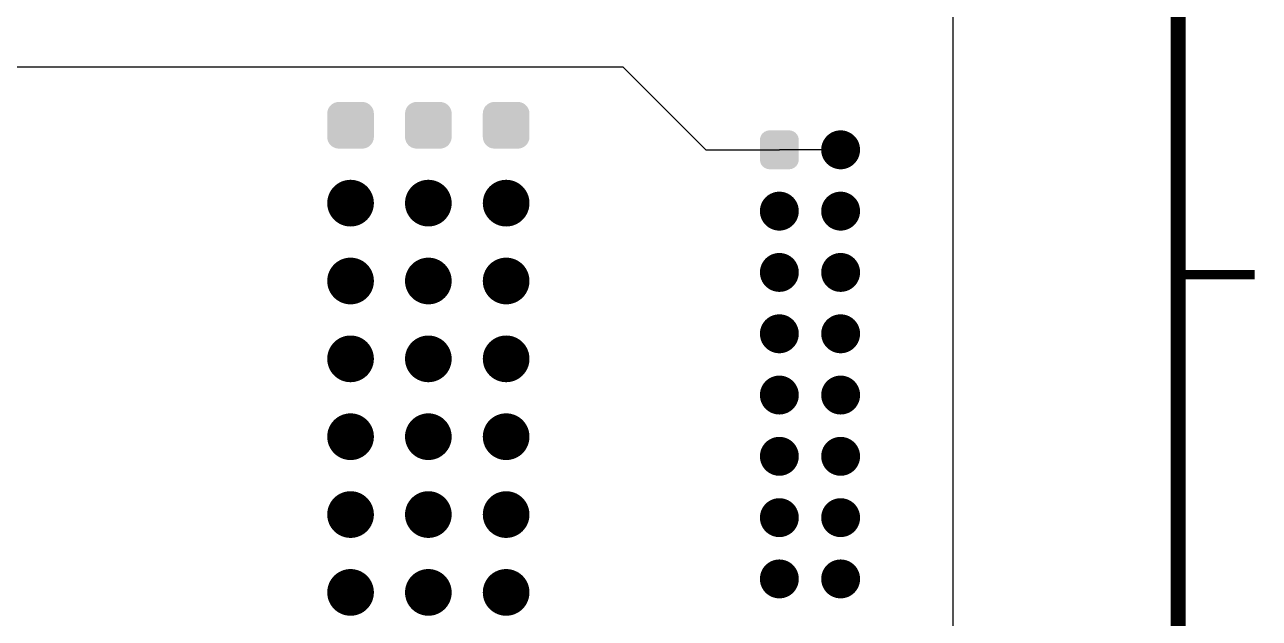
# Model space of a CAD drawing. Extents: x 295 to 953, y 10 to 290.
# Drawn here: x 844.32 to 884.63, y 183.79 to 203.15 of the extents above; entities that cross this region are included whole.
import ezdxf

# ---------------------------------------------------------------- set-up
doc = ezdxf.new("R2010")
doc.units = 0
doc.header["$LTSCALE"] = 5
doc.header["$MEASUREMENT"] = 0
doc.layers.get('0').update_dxf_attribs({"linetype": 'CONTINUOUS', "lineweight": 25})
doc.layers.add('DV-ABPB-A4_BOT', color=7, linetype='CONTINUOUS')
doc.layers.add('테두리', color=3, linetype='CONTINUOUS')

# ---------------------------------------------------------------- blocks, each defined once
blk = doc.blocks.new('C')
at = {"layer": '테두리'}
blk.add_line((405, 285), (405, 15), dxfattribs=at)
for points, const_width in [([(15, 285), (15, 15), (405, 15), (405, 285), (15, 285)], 0.5), ([(407.5, 195), (405, 195)], 0.3)]:
    blk.add_lwpolyline(points, dxfattribs=dict(at, const_width=const_width))

msp = doc.modelspace()

# ---------------------------------------------------------------- linework, layer by layer
at = {"color": 7}
for points, const_width in [([(871.275, 199.073, -1), (870.64, 199.073, -1)], 0.635), ([(855.337, 197.333, -1), (854.575, 197.333, -1)], 0.762), ([(857.877, 197.333, -1), (857.115, 197.333, -1)], 0.762), ([(860.417, 197.333, -1), (859.655, 197.333, -1)], 0.762), ([(869.274, 197.072, -1), (868.639, 197.072, -1)], 0.635), ([(871.275, 197.072, -1), (870.64, 197.072, -1)], 0.635), ([(855.337, 194.793, -1), (854.575, 194.793, -1)], 0.762), ([(857.877, 194.793, -1), (857.115, 194.793, -1)], 0.762), ([(860.417, 194.793, -1), (859.655, 194.793, -1)], 0.762), ([(869.274, 195.073, -1), (868.639, 195.073, -1)], 0.635), ([(871.275, 195.073, -1), (870.64, 195.073, -1)], 0.635), ([(869.274, 193.071, -1), (868.639, 193.071, -1)], 0.635), ([(871.275, 193.071, -1), (870.64, 193.071, -1)], 0.635), ([(855.337, 192.253, -1), (854.575, 192.253, -1)], 0.762), ([(857.877, 192.253, -1), (857.115, 192.253, -1)], 0.762), ([(860.417, 192.253, -1), (859.655, 192.253, -1)], 0.762), ([(869.274, 191.072, -1), (868.639, 191.072, -1)], 0.635), ([(871.275, 191.072, -1), (870.64, 191.072, -1)], 0.635), ([(855.337, 189.713, -1), (854.575, 189.713, -1)], 0.762), ([(857.877, 189.713, -1), (857.115, 189.713, -1)], 0.762), ([(860.417, 189.713, -1), (859.655, 189.713, -1)], 0.762), ([(869.274, 189.073, -1), (868.639, 189.073, -1)], 0.635), ([(871.275, 189.073, -1), (870.64, 189.073, -1)], 0.635), ([(855.337, 187.173, -1), (854.575, 187.173, -1)], 0.762), ([(857.877, 187.173, -1), (857.115, 187.173, -1)], 0.762), ([(860.417, 187.173, -1), (859.655, 187.173, -1)], 0.762), ([(869.274, 187.072, -1), (868.639, 187.072, -1)], 0.635), ([(871.275, 187.072, -1), (870.64, 187.072, -1)], 0.635), ([(869.274, 185.073, -1), (868.639, 185.073, -1)], 0.635), ([(871.275, 185.073, -1), (870.64, 185.073, -1)], 0.635), ([(855.337, 184.633, -1), (854.575, 184.633, -1)], 0.762), ([(857.877, 184.633, -1), (857.115, 184.633, -1)], 0.762), ([(860.417, 184.633, -1), (859.655, 184.633, -1)], 0.762)]:
    msp.add_lwpolyline(points, format="xyb", close=True, dxfattribs=dict(at, const_width=const_width))
for points in [[(855.706, 200.342), (855.685, 200.408), (854.204, 200.342), (854.228, 200.408)], [(855.685, 200.408), (855.676, 200.424), (854.228, 200.408), (854.234, 200.424)], [(855.676, 200.424), (855.641, 200.484), (854.234, 200.424), (854.272, 200.484)], [(855.641, 200.484), (855.627, 200.498), (854.272, 200.484), (854.282, 200.498)], [(855.627, 200.498), (855.58, 200.547), (854.282, 200.498), (854.334, 200.547)], [(855.58, 200.547), (855.563, 200.558), (854.334, 200.547), (854.345, 200.558)], [(855.563, 200.558), (855.507, 200.595), (854.345, 200.558), (854.408, 200.595)], [(855.507, 200.595), (855.486, 200.603), (854.408, 200.595), (854.421, 200.603)], [(855.486, 200.603), (855.424, 200.625), (854.421, 200.603), (854.493, 200.625)], [(855.424, 200.625), (855.392, 200.629), (854.493, 200.625), (854.505, 200.629)], [(855.392, 200.629), (855.337, 200.635), (854.505, 200.629), (854.575, 200.635)], [(858.246, 200.342), (858.225, 200.408), (856.744, 200.342), (856.768, 200.408)], [(858.225, 200.408), (858.216, 200.424), (856.768, 200.408), (856.774, 200.424)], [(858.216, 200.424), (858.181, 200.484), (856.774, 200.424), (856.812, 200.484)], [(858.181, 200.484), (858.167, 200.498), (856.812, 200.484), (856.822, 200.498)], [(858.167, 200.498), (858.12, 200.547), (856.822, 200.498), (856.874, 200.547)], [(858.12, 200.547), (858.103, 200.558), (856.874, 200.547), (856.885, 200.558)], [(858.103, 200.558), (858.047, 200.595), (856.885, 200.558), (856.948, 200.595)], [(858.047, 200.595), (858.026, 200.603), (856.948, 200.595), (856.961, 200.603)], [(858.026, 200.603), (857.964, 200.625), (856.961, 200.603), (857.033, 200.625)], [(857.964, 200.625), (857.932, 200.629), (857.033, 200.625), (857.045, 200.629)], [(857.932, 200.629), (857.877, 200.635), (857.045, 200.629), (857.115, 200.635)], [(860.786, 200.342), (860.765, 200.408), (859.284, 200.342), (859.308, 200.408)], [(860.765, 200.408), (860.756, 200.424), (859.308, 200.408), (859.314, 200.424)], [(860.756, 200.424), (860.721, 200.484), (859.314, 200.424), (859.352, 200.484)], [(860.721, 200.484), (860.707, 200.498), (859.352, 200.484), (859.362, 200.498)], [(860.707, 200.498), (860.66, 200.547), (859.362, 200.498), (859.414, 200.547)], [(860.66, 200.547), (860.643, 200.558), (859.414, 200.547), (859.425, 200.558)], [(860.643, 200.558), (860.587, 200.595), (859.425, 200.558), (859.488, 200.595)], [(860.587, 200.595), (860.566, 200.603), (859.488, 200.595), (859.501, 200.603)], [(860.566, 200.603), (860.504, 200.625), (859.501, 200.603), (859.573, 200.625)], [(860.504, 200.625), (860.472, 200.629), (859.573, 200.625), (859.585, 200.629)], [(860.472, 200.629), (860.417, 200.635), (859.585, 200.629), (859.655, 200.635)], [(855.718, 200.254), (855.711, 200.324), (854.194, 200.254), (854.202, 200.324)], [(855.718, 199.492), (855.718, 200.254), (854.194, 199.492), (854.194, 200.254)], [(855.711, 200.324), (855.706, 200.342), (854.202, 200.324), (854.204, 200.342)], [(858.258, 200.254), (858.251, 200.324), (856.734, 200.254), (856.742, 200.324)], [(858.258, 199.492), (858.258, 200.254), (856.734, 199.492), (856.734, 200.254)], [(858.251, 200.324), (858.246, 200.342), (856.742, 200.324), (856.744, 200.342)], [(860.798, 200.254), (860.791, 200.324), (859.274, 200.254), (859.282, 200.324)], [(860.798, 199.492), (860.798, 200.254), (859.274, 199.492), (859.274, 200.254)], [(860.791, 200.324), (860.786, 200.342), (859.282, 200.324), (859.284, 200.342)], [(869.576, 199.486), (869.549, 199.545), (868.338, 199.486), (868.361, 199.545)], [(869.549, 199.545), (869.543, 199.559), (868.361, 199.545), (868.371, 199.559)], [(869.543, 199.559), (869.502, 199.609), (868.371, 199.559), (868.408, 199.609)], [(869.502, 199.609), (869.492, 199.621), (868.408, 199.609), (868.423, 199.621)], [(869.492, 199.621), (869.439, 199.66), (868.423, 199.621), (868.47, 199.66)], [(869.439, 199.66), (869.428, 199.668), (868.47, 199.66), (868.489, 199.668)], [(869.428, 199.668), (869.365, 199.694), (868.489, 199.668), (868.543, 199.694)], [(869.365, 199.694), (869.353, 199.698), (868.543, 199.694), (868.568, 199.698)], [(869.353, 199.698), (869.277, 199.708), (868.568, 199.698), (868.622, 199.708)], [(869.277, 199.708), (869.274, 199.708), (868.622, 199.708), (868.639, 199.708)], [(855.71, 199.422), (855.718, 199.492), (854.2, 199.422), (854.194, 199.492)], [(855.708, 199.405), (855.71, 199.422), (854.205, 199.405), (854.2, 199.422)], [(855.683, 199.339), (855.708, 199.405), (854.226, 199.339), (854.205, 199.405)], [(855.678, 199.322), (855.683, 199.339), (854.236, 199.322), (854.226, 199.339)], [(855.639, 199.263), (855.678, 199.322), (854.271, 199.263), (854.236, 199.322)], [(855.63, 199.249), (855.639, 199.263), (854.284, 199.249), (854.271, 199.263)], [(855.578, 199.199), (855.63, 199.249), (854.331, 199.199), (854.284, 199.249)], [(855.566, 199.188), (855.578, 199.199), (854.348, 199.188), (854.331, 199.199)], [(855.503, 199.151), (855.566, 199.188), (854.405, 199.151), (854.348, 199.188)], [(855.49, 199.144), (855.503, 199.151), (854.426, 199.144), (854.405, 199.151)], [(855.418, 199.121), (855.49, 199.144), (854.487, 199.121), (854.426, 199.144)], [(858.25, 199.422), (858.258, 199.492), (856.74, 199.422), (856.734, 199.492)], [(858.248, 199.405), (858.25, 199.422), (856.745, 199.405), (856.74, 199.422)], [(858.223, 199.339), (858.248, 199.405), (856.766, 199.339), (856.745, 199.405)], [(858.218, 199.322), (858.223, 199.339), (856.776, 199.322), (856.766, 199.339)], [(858.179, 199.263), (858.218, 199.322), (856.811, 199.263), (856.776, 199.322)], [(858.17, 199.249), (858.179, 199.263), (856.824, 199.249), (856.811, 199.263)], [(858.118, 199.199), (858.17, 199.249), (856.871, 199.199), (856.824, 199.249)], [(858.106, 199.188), (858.118, 199.199), (856.888, 199.188), (856.871, 199.199)], [(858.043, 199.151), (858.106, 199.188), (856.945, 199.151), (856.888, 199.188)], [(858.03, 199.144), (858.043, 199.151), (856.966, 199.144), (856.945, 199.151)], [(857.958, 199.121), (858.03, 199.144), (857.027, 199.121), (856.966, 199.144)], [(860.79, 199.422), (860.798, 199.492), (859.28, 199.422), (859.274, 199.492)], [(860.788, 199.405), (860.79, 199.422), (859.285, 199.405), (859.28, 199.422)], [(860.763, 199.339), (860.788, 199.405), (859.306, 199.339), (859.285, 199.405)], [(860.758, 199.322), (860.763, 199.339), (859.316, 199.322), (859.306, 199.339)], [(860.719, 199.263), (860.758, 199.322), (859.351, 199.263), (859.316, 199.322)], [(860.71, 199.249), (860.719, 199.263), (859.364, 199.249), (859.351, 199.263)], [(860.658, 199.199), (860.71, 199.249), (859.411, 199.199), (859.364, 199.249)], [(860.646, 199.188), (860.658, 199.199), (859.428, 199.188), (859.411, 199.199)], [(860.583, 199.151), (860.646, 199.188), (859.485, 199.151), (859.428, 199.188)], [(860.57, 199.144), (860.583, 199.151), (859.506, 199.144), (859.485, 199.151)], [(860.498, 199.121), (860.57, 199.144), (859.567, 199.121), (859.506, 199.144)], [(869.591, 199.391), (869.591, 199.407), (868.321, 199.391), (868.323, 199.407)], [(869.591, 198.756), (869.591, 199.391), (868.321, 198.756), (868.321, 199.391)], [(869.591, 199.407), (869.579, 199.47), (868.323, 199.407), (868.331, 199.47)], [(869.579, 199.47), (869.576, 199.486), (868.331, 199.47), (868.338, 199.486)], [(855.406, 199.118), (855.418, 199.121), (854.519, 199.118), (854.487, 199.121)], [(855.337, 199.111), (855.406, 199.118), (854.575, 199.111), (854.519, 199.118)], [(857.946, 199.118), (857.958, 199.121), (857.059, 199.118), (857.027, 199.121)], [(857.877, 199.111), (857.946, 199.118), (857.115, 199.111), (857.059, 199.118)], [(860.486, 199.118), (860.498, 199.121), (859.599, 199.118), (859.567, 199.121)], [(860.417, 199.111), (860.486, 199.118), (859.655, 199.111), (859.599, 199.118)], [(869.589, 198.739), (869.591, 198.756), (868.322, 198.739), (868.321, 198.756)], [(869.581, 198.676), (869.589, 198.739), (868.333, 198.676), (868.322, 198.739)], [(869.575, 198.66), (869.581, 198.676), (868.336, 198.66), (868.333, 198.676)], [(869.551, 198.602), (869.575, 198.66), (868.363, 198.602), (868.336, 198.66)], [(869.541, 198.588), (869.551, 198.602), (868.369, 198.588), (868.363, 198.602)], [(869.504, 198.537), (869.541, 198.588), (868.41, 198.537), (868.369, 198.588)], [(869.49, 198.525), (869.504, 198.537), (868.42, 198.525), (868.41, 198.537)], [(869.442, 198.486), (869.49, 198.525), (868.473, 198.486), (868.42, 198.525)], [(869.424, 198.478), (869.442, 198.486), (868.485, 198.478), (868.473, 198.486)], [(869.369, 198.453), (869.424, 198.478), (868.548, 198.453), (868.485, 198.478)], [(869.344, 198.448), (869.369, 198.453), (868.559, 198.448), (868.548, 198.453)], [(869.29, 198.439), (869.344, 198.448), (868.635, 198.439), (868.559, 198.448)], [(869.274, 198.438), (869.29, 198.439), (868.639, 198.438), (868.635, 198.439)]]:
    msp.add_solid(points, dxfattribs=at)
at = {"layer": 'DV-ABPB-A4_BOT', "color": 7}
for p, q in [((874.618, 223.003), (874.618, 98.002)), ((813.046, 201.778), (863.846, 201.778)), ((863.846, 201.778), (866.551, 199.073)), ((866.551, 199.073), (868.956, 199.073)), ((870.958, 199.073), (868.956, 199.073))]:
    msp.add_line(p, q, dxfattribs=at)

# ---------------------------------------------------------------- block references
msp.add_blockref('C', (476.978, 0))

doc.saveas('drawing.dxf')
